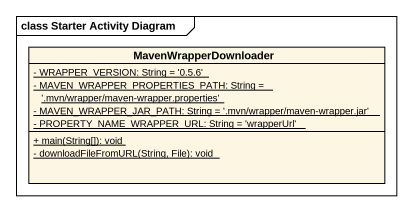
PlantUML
@startuml
mainframe class Starter Activity Diagram
hide circle
hide empty members
skinparam classAttributeIconSize 0
class MavenWrapperDownloader {
  {static} - WRAPPER_VERSION: String = '0.5.6'
  {static} - MAVEN_WRAPPER_PROPERTIES_PATH: String = '.mvn/wrapper/maven-wrapper.properties'
  {static} - MAVEN_WRAPPER_JAR_PATH: String = '.mvn/wrapper/maven-wrapper.jar'
  {static} - PROPERTY_NAME_WRAPPER_URL: String = 'wrapperUrl'
  {static} + main(String[]): void
  {static} - downloadFileFromURL(String, File): void
}
@enduml
